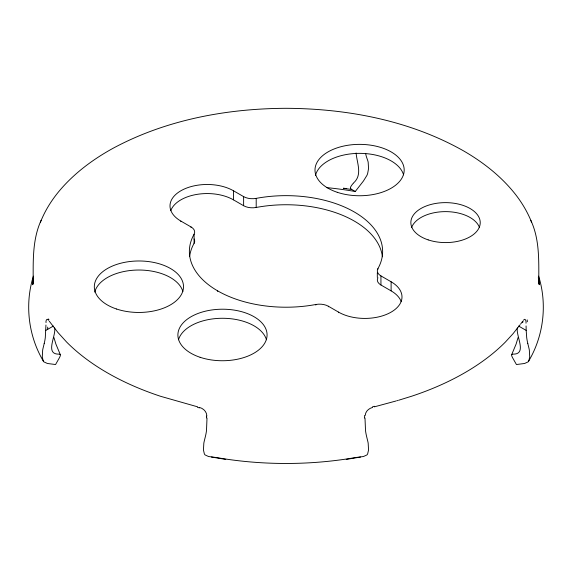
<?xml version="1.0" encoding="UTF-8"?>
<svg xmlns="http://www.w3.org/2000/svg" width="572" height="572" viewBox="0 0 572 572"><rect width="100%" height="100%" fill="white"/><g stroke="black" fill="none" stroke-linecap="round" stroke-linejoin="round"><path stroke-width="0.86" d="M45.946 325.032L45.302 337.58A42.407 24.482 -60 0 1 44.194 343.536M364.993 418.018L365.522 430.63A42.407 24.482 60 0 0 366.638 436.586L367.946 442.013A27.27 15.744 60 0 1 368.168 443.164L368.554 449.992L367.646 453.868A9.803 5.656 60 0 1 366.866 454.962L363.442 456.527L355.269 457.586A240.626 138.924 0 0 1 216.731 457.586L208.558 456.527L205.133 454.954A9.803 5.656 -60 0 1 204.354 453.868L203.446 449.992L203.832 443.164A29.873 17.246 -60 0 1 204.225 441.248L205.369 436.586A42.407 24.482 -60 0 0 206.492 430.623L207.007 418.018M46.039 322.601C45.553 320.706 47.083 317.639 48.563 320.306M54.633 327.92C56.335 335.628 44.459 354.454 58.909 354.132A17.403 10.046 -60 0 1 59.359 354.211L60.267 354.626M511.575 354.926L511.761 355.884A11.004 6.356 60 0 0 512.598 357.772L516.437 364.536L524.61 363.477L528.035 361.904A9.803 5.656 60 0 0 528.814 360.818L529.722 356.942L529.336 350.114A29.873 17.246 60 0 0 528.943 348.198L527.806 343.536M33.591 278.335L32.776 284.706L33.498 276.505L33.19 283.669C33.24 261.847 31.989 238.924 41.885 218.733C46.103 209.052 51.83 200.078 58.501 191.913C73.409 173.859 92.471 159.617 112.898 148.37C165.708 119.87 226.405 108.558 286 108.308C347.247 108.594 409.781 120.463 463.513 150.858C483.426 162.376 501.916 176.891 516.066 195.159C522.014 202.903 527.041 211.354 530.83 220.363C540.068 240.168 538.674 262.426 538.81 283.669L538.502 276.505L539.224 284.706L538.309 277.534M365.229 415.401C365.458 411.361 368.804 408.451 372.501 407.45M44.194 343.536L42.886 348.963A27.27 15.744 -60 0 0 42.664 350.114L42.278 356.942L43.186 360.818A9.803 5.656 -60 0 0 43.965 361.912L47.39 363.477L55.563 364.536L59.409 357.772A11.004 6.356 -60 0 0 60.253 355.884L60.425 354.94M33.383 276.133C24.582 304.275 28.3 335.886 43.408 361.218M518.082 337.494L516.116 344.051L511.668 354.697M40.455 222.201L41.17 220.363M528.592 361.218C543.7 335.886 547.418 304.275 538.617 276.133M520.634 324.024L522.751 321.171M520.055 324.81L512.991 333.762L505.448 341.984A252.702 145.896 0 0 1 411.311 396.332L398.62 400.25M353.417 183.069C362.798 175.003 356.928 163.113 356.091 152.939M353.153 183.405L351.916 184.963A17.403 10.046 -60 0 0 351.473 185.557L350.457 187.294L350.593 188.245M326.397 187.587A240.626 138.924 0 0 1 355.269 191.498L363.442 181.009L366.866 175.482A9.803 5.656 -60 0 0 367.646 173.495L368.554 168.576L368.168 162.183A29.873 17.246 -60 0 0 367.775 160.718L366.631 157.379A42.407 24.482 -60 0 1 365.644 153.546M523.437 320.306C525.196 317.367 526.454 321.385 525.997 323.201M511.733 354.626L512.641 354.211A17.403 10.046 60 0 1 513.091 354.132C527.541 354.454 515.665 335.628 517.367 327.92M45.81 330.423L53.382 326.054M374.36 406.842L395.881 401.029M397.84 400.471L396.668 400.808M346.26 459.402L360.524 457.049M346.253 188.667L343.436 188.231L351.601 189.504M211.476 457.049L225.74 459.402M197.64 406.842L160.689 396.332A252.702 145.896 0 0 1 66.552 341.984L57.872 332.411L49.249 321.171M199.499 407.45C203.468 408.472 206.821 411.783 206.864 416.073M355.269 191.498L351.88 189.568M518.618 326.054L526.19 330.423L526.698 337.58A42.407 24.482 60 0 0 527.806 343.536M180.888 221.664L180.888 221.092A37.166 21.443 0 0 1 180.881 190.769A37.166 21.443 0 0 1 233.433 190.755L243.622 196.625A12.384 7.15 0 0 0 256.199 198.37M382.403 256.771A96.625 55.784 0 0 0 256.199 207.464L256.199 198.37A96.625 55.784 0 0 1 354.325 211.99A96.625 55.784 0 0 1 377.913 268.64A12.384 7.15 0 0 0 380.938 275.904L391.112 281.781L391.112 290.876A37.166 21.457 0 0 1 401.208 301.644M170.792 210.618A37.166 21.457 0 0 1 196.561 194.451A37.166 21.457 0 0 1 233.447 199.843L243.622 205.72A12.391 7.15 0 0 0 256.199 207.464M377.913 277.735A12.391 7.15 0 0 0 380.938 284.999L391.112 290.876M180.888 221.092L191.062 226.962A12.384 7.15 0 0 1 194.087 234.227A96.625 55.784 0 0 0 217.675 290.876L217.675 291.448M217.675 290.876A96.625 55.784 0 0 0 315.801 304.497A12.384 7.157 0 0 1 328.378 306.242L338.553 312.126A37.166 21.471 0 0 0 391.105 312.14A37.166 21.471 0 0 0 391.112 281.774M351.766 189.475L351.422 189.189A11.004 6.356 -60 0 1 350.572 188.267M60.332 354.697L55.884 344.051L53.918 337.494M530.83 220.363L531.545 222.201M526.19 330.423L526.076 325.947M380.938 275.904L380.938 284.999M377.913 268.64L377.913 269.205M377.32 272.801L377.32 277.348M338.553 312.126L338.553 312.691M328.378 306.242L328.378 306.814M315.801 304.497L315.801 305.069M243.622 196.625L243.622 205.72M233.447 190.755L233.447 199.843M194.087 234.227L194.087 243.322A96.625 55.784 0 0 0 189.675 256.177M191.062 226.962L191.062 227.534M47.698 329.257A35.021 5.741 84.1 0 1 47.691 327.105M48.262 318.933A35.149 7.815 71.7 0 1 48.949 319.691M197.612 407.328A35.149 23.109 28.6 0 1 199.435 407.929M206.406 416.044A38.446 30.402 26 0 1 206.606 417.975M364.578 418.068A35.021 28.314 -19 0 1 364.686 415.422M372.422 406.892A35.149 24.117 -29.5 0 1 374.331 406.284M522.458 322.608A35.149 7.1 -69.7 0 1 523.137 321.664M527.191 319.884A38.446 8.609 -81.2 0 1 527.348 321.743M194.115 238.96A12.391 7.15 0 0 1 194.087 243.322M315.458 175.447A44.595 25.747 0 0 1 359.066 153.36A44.595 25.747 0 0 1 403.575 174.839M94.766 292.106A44.595 25.747 0 0 1 138.374 270.027A44.595 25.747 0 0 1 182.883 291.498M178.5 339.754A44.595 25.747 0 0 1 222.479 318.275A44.595 25.747 0 0 1 266.459 339.754M411.654 227.391A34.685 20.027 0 0 1 445.545 211.626A34.685 20.027 0 0 1 479.436 227.391M337.265 192.299A44.595 25.69 0 0 0 404.189 170.077A44.595 25.69 0 0 0 337.33 147.798A44.595 25.69 0 0 0 337.265 192.299M116.595 309.03A44.595 25.74 -0.1 0 0 183.505 286.679A44.595 25.74 -0.1 0 0 116.624 264.45A44.595 25.74 -0.1 0 0 116.595 309.03M200.128 357.3A44.595 25.769 -0.1 0 0 267.074 334.942A44.595 25.769 -0.1 0 0 200.236 312.669A44.595 25.769 -0.1 0 0 200.128 357.3M428.171 239.882A34.685 19.977 0.1 0 0 480.23 222.658A34.685 19.977 0.1 0 0 428.235 205.276A34.685 19.977 0.1 0 0 428.171 239.882"/></g></svg>
